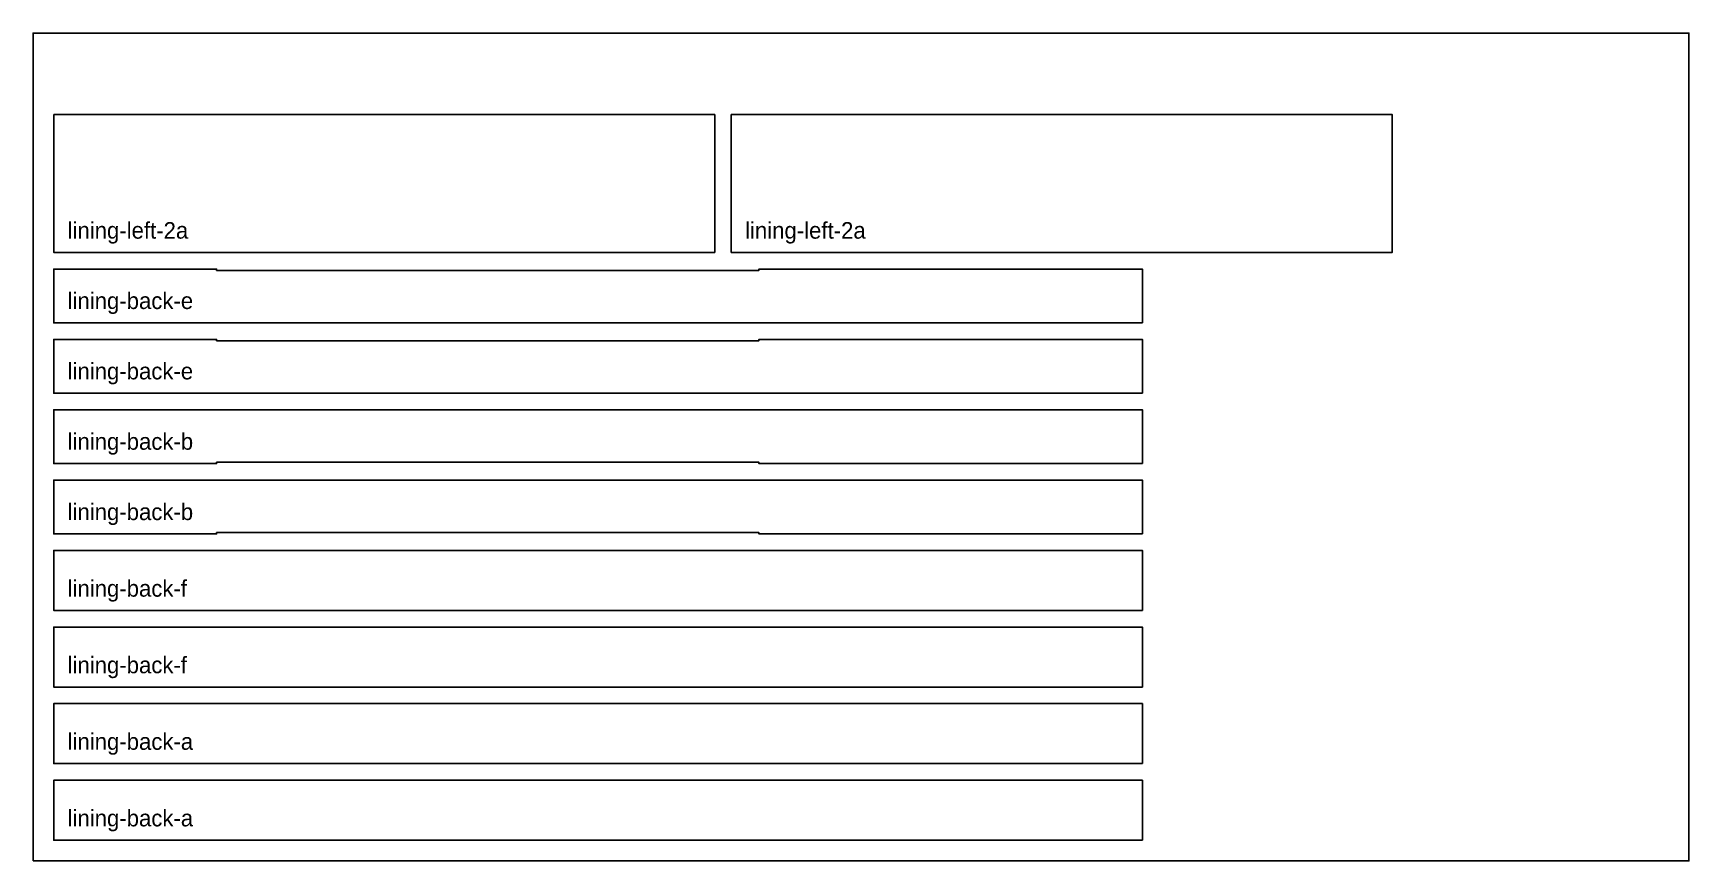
# Model space of a CAD drawing. Header units: millimetres. Extents: x 0 to 1200, y 0 to 600.
import ezdxf

# ---------------------------------------------------------------- set-up
doc = ezdxf.new("R2010")
doc.units = ezdxf.units.MM
doc.layers.add('CUT_OUTSIDE', color=1, linetype='Continuous')

msp = doc.modelspace()

# ---------------------------------------------------------------- linework, layer by layer
at = {"layer": 'CUT_OUTSIDE'}
for points in [[(15, 541), (15, 441), (494, 441), (494, 541), (15, 541)], [(506, 541), (506, 441), (985, 441), (985, 541), (506, 541)], [(804, 390), (804, 429), (526, 429), (526, 428), (133, 428), (133, 429), (15, 429), (15, 390), (804, 390)], [(804, 339), (804, 378), (526, 378), (526, 377), (133, 377), (133, 378), (15, 378), (15, 339), (804, 339)], [(804, 288), (804, 327), (15, 327), (15, 288), (133, 288), (133, 289), (526, 289), (526, 288), (804, 288)], [(804, 237), (804, 276), (15, 276), (15, 237), (133, 237), (133, 238), (526, 238), (526, 237), (804, 237)], [(804, 181.5), (804, 225), (15, 225), (15, 181.5), (804, 181.5)], [(804, 126), (804, 169.5), (15, 169.5), (15, 126), (804, 126)], [(804, 70.5), (804, 114), (15, 114), (15, 70.5), (804, 70.5)], [(804, 15), (804, 58.5), (15, 58.5), (15, 15), (804, 15)]]:
    msp.add_lwpolyline(points, close=True, dxfattribs=at)
at = {"layer": 'SHEET_EDGE'}
msp.add_lwpolyline([(0, 0), (1200, 0), (1200, 600), (0, 600)], close=True, dxfattribs=at)

# ---------------------------------------------------------------- texts
at = {"layer": 'NOTES'}
for s, p in [('lining-left-2a', (25, 451)), ('lining-left-2a', (516, 451)), ('lining-back-e', (25, 400)), ('lining-back-e', (25, 349)), ('lining-back-b', (25, 298)), ('lining-back-b', (25, 247)), ('lining-back-f', (25, 191.5)), ('lining-back-f', (25, 136)), ('lining-back-a', (25, 80.5)), ('lining-back-a', (25, 25))]:
    msp.add_text(s, height=12, dxfattribs=at).set_placement(p)

doc.saveas('drawing.dxf')
